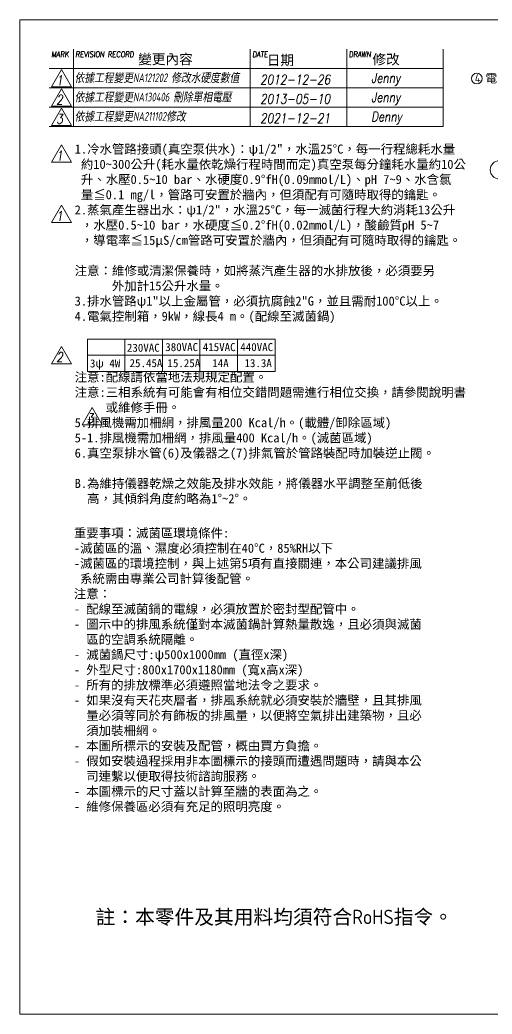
# Model space of a CAD drawing. Header units: millimetres. Extents: x -209246 to -196061, y -22838 to 2725.
# Drawn here: x -209246 to -204840, y -22838 to -13568 of the extents above; entities that cross this region are included whole.
import ezdxf

# ---------------------------------------------------------------- set-up
doc = ezdxf.new("R2010")
doc.units = ezdxf.units.MM
doc.header["$MEASUREMENT"] = 0
doc.layers.get('0').update_dxf_attribs({"lineweight": 25})
for name, color, linetype, lineweight in [('D', 3, 'Continuous', 13), ('F', 7, 'Continuous', 15), ('T', 4, 'Continuous', 15)]:
    doc.layers.add(name, color=color, linetype=linetype, lineweight=lineweight)
doc.styles.get("Standard").update_dxf_attribs({"font": 'KAIU.TTF'})
doc.styles.add('STU25', font='isocp2.shx')
doc.styles.add('Text', font='romans.shx', dxfattribs={"width": 0.8, "oblique": 10})

msp = doc.modelspace()

# ---------------------------------------------------------------- linework, layer by layer
at = {"layer": 'D'}
for p, q in [((-208615.174, -16545.599), (-206865.174, -16545.599)), ((-208615.174, -16545.599), (-208615.174, -16845.599)), ((-208265.174, -16545.599), (-208265.174, -16845.599)), ((-207915.174, -16545.599), (-207915.174, -16845.599)), ((-207565.174, -16545.599), (-207565.174, -16845.599)), ((-207215.174, -16545.599), (-207215.174, -16845.599)), ((-206865.174, -16545.599), (-206865.174, -16845.599)), ((-208615.174, -16695.599), (-206865.174, -16695.599)), ((-208615.174, -16845.599), (-206865.174, -16845.599))]:
    msp.add_line(p, q, dxfattribs=at)
for centre, radius in [((-204982.476, -14115.119), 50), ((-204772.15, -14966.097), 85)]:
    msp.add_circle(centre, radius, dxfattribs=at)
at = {"layer": 'F', "color": 7}
for p, q in [((-208746.489, -13842.174), (-208746.489, -14562.174)), ((-207096.339, -14562.174), (-207096.339, -13842.174)), ((-206196.339, -14562.174), (-206196.339, -13842.174)), ((-205296.339, -14562.174), (-205296.339, -13842.174)), ((-205296.339, -14022.174), (-208971.489, -14022.174)), ((-208971.489, -14202.174), (-205296.339, -14202.174)), ((-208971.489, -14382.174), (-205296.339, -14382.174)), ((-208971.489, -14562.174), (-205296.339, -14562.174))]:
    msp.add_line(p, q, dxfattribs=at)
at = {"layer": 'F'}
msp.add_line((-205296.339, -13842.174), (-205296.339, -14202.174), dxfattribs=at)
at = {"layer": 'F', "color": 6}
msp.add_lwpolyline([(-209245.51, -13568.153), (-209245.51, -22838.153), (-196060.51, -22838.153), (-196060.51, -13568.153)], close=True, dxfattribs=at)
msp.add_lwpolyline([(-209245.51, -13568.153), (-209245.51, -22838.153), (-196060.51, -22838.153), (-196060.51, -13568.153)], close=True, dxfattribs=at)
at = {"layer": 'F', "color": 7}
for points in [[(-208857.273, -14030.909), (-208950.764, -14192.84), (-208763.782, -14192.84)], [(-208857.273, -14210.909), (-208950.764, -14372.84), (-208763.782, -14372.84)], [(-208857.273, -14390.909), (-208950.764, -14552.84), (-208763.782, -14552.84)], [(-208857.273, -14733.494), (-208950.764, -14895.425), (-208763.782, -14895.425)], [(-208857.273, -15296.648), (-208950.764, -15458.579), (-208763.782, -15458.579)], [(-208857.273, -16612.336), (-208950.764, -16774.267), (-208763.782, -16774.267)], [(-208571.137, -17181.94), (-208664.627, -17343.871), (-208477.646, -17343.871)]]:
    msp.add_lwpolyline(points, close=True, dxfattribs=at)

# ---------------------------------------------------------------- texts
at = {"lineweight": -3}
for s, p in [('變更內容', (-208142.154, -13980.958)), ('日期', (-206941.993, -13989.858)), ('修改', (-205956.515, -13982.738))]:
    msp.add_text(s, height=93.4085, dxfattribs=at).set_placement(p)
at = {"insert": (-208539.196, -21864.726), "char_height": 135.00867, "attachment_point": 1, "style": 'STU25'}
msp.add_mtext('{\\f標楷體|b0|i0|c136|p65;註：本零件及其用料均須符合}RoHS{\\f標楷體|b0|i0|c136|p65;指令。}', dxfattribs=at)
at = {"layer": 'D', "color": 11, "attachment_point": 1}
for s, insert, char_height in [('{\\Fisocp2.shx;\\C3;4 \\f標楷體|b0|i0|c136|p65;電氣控制箱}', (-205001.124, -14072.632), 80), ('1.冷水管路接頭(真空泵供水)：{\\f細明體|b0|i0|c136|p48;ψ}1/2"，水溫25%%DC，每一行程總耗水量\\P 約10~300公升(耗水量依乾燥行程時間而定)真空泵每分鐘耗水量約10公\\P 升、水壓0.5~10 bar、水硬度0.9%%DfH(0.09mmol/L)、pH 7~9、水含氯\\P 量≦0.1 mg/l，管路可安置於牆內，但須配有可隨時取得的鑰匙。\\P2.蒸氣產生器出水：{\\f細明體|b0|i0|c136|p48;ψ}1/2"，水溫25%%DC，每一滅菌行程大約消耗13公升\\P ，水壓0.5~10 bar，水硬度≦0.2%%DfH(0.02mmol/L)，酸鹼質pH 5~7\\P ，導電率≦15μS/cm管路可安置於牆內，但須配有可隨時取得的鑰匙。\\P\\P注意：維修或清潔保養時，如將蒸汽產生器的水排放後，必須要另\\P      外加計15公升水量。\\P3.排水管路{\\f細明體|b0|i0|c136|p48;ψ}1"以上金屬管，必須抗腐蝕2"G，並且需耐100%%DC以上。 \\P4.電氣控制箱，9kW，線長4 m。(配線至滅菌鍋) \\P\\P\\P\\P注意:配線請依當地法規規定配置。\\P{\\fDFKai-SB|b0|i0|c136|p65;注意:三相系統有可能會有相位交錯問題需進行相位交換，請參閱說明書\\P     或維修手冊。}\\P5.排風機需加柵網，排風量200 Kcal/h。(載體/卸除區域)\\P5-1.排風機需加柵網，排風量400 Kcal/h。(滅菌區域)\\P6.真空泵排水管(6)及儀器之(7)排氣管於管路裝配時加裝逆止閥。\\P\\PB.為維持儀器乾燥之效能及排水效能，將儀器水平調整至前低後\\P  高，其傾斜角度約略為1%%D~2%%D。', (-208734.359, -14730.25), 85), ('重要事項：滅菌區環境條件:\\P-滅菌區的溫、濕度必須控制在40%%DC，85%RH以下\\P-滅菌區的環境控制，與上述第5項有直接關連，本公司建議排風\\P 系統需由專業公司計算後配管。\\P注意：\\P- 配線至滅菌鍋的電線，必須放置於密封型配管中。\\P- 圖示中的排風系統僅對本滅菌鍋計算熱量散逸，且必須與滅菌\\P  區的空調系統隔離。\\P- 滅菌鍋尺寸:{\\f細明體|b0|i0|c136|p48;ψ}500x1000mm (直徑x深)\\P- 外型尺寸:800x1700x1180mm (寬x高x深)\\P- 所有的排放標準必須遵照當地法令之要求。\\P- 如果沒有天花夾層者，排風系統就必須安裝於牆壁，且其排風\\P  量必須等同於有飾板的排風量，以便將空氣排出建築物，且必\\P  須加裝柵網。\\P- 本圖所標示的安裝及配管，概由買方負擔。\\P- 假如安裝過程採用非本圖標示的接頭而遭遇問題時，請與本公\\P  司連繫以便取得技術諮詢服務。\\P- 本圖標示的尺寸蓋以計算至牆的表面為之。\\P- 維修保養區必須有充足的照明亮度。', (-208741.732, -18309.78), 85)]:
    msp.add_mtext(s, dxfattribs=dict(at, insert=insert, char_height=char_height))
at = {"layer": 'D', "color": 11, "char_height": 75, "attachment_point": 1, "style": 'STU25'}
for s, insert in [('{\\f標楷體|b0|i0|c136|p65;230VAC}', (-208246.931, -16587.55)), ('{\\f標楷體|b0|i0|c136|p65;380VAC}', (-207889.048, -16581.364)), ('{\\f標楷體|b0|i0|c136|p65;415VAC}', (-207539.048, -16581.364)), ('{\\f標楷體|b0|i0|c136|p65;440VAC}', (-207189.048, -16581.364)), ('{\\f標楷體|b0|i0|c136|p65;3ψ 4W}', (-208591.366, -16733.589)), ('{\\f標楷體|b0|i0|c136|p65;25.45A}', (-208221.988, -16730.919)), ('{\\f標楷體|b0|i0|c136|p65;15.25A}', (-207868.879, -16730.919)), ('{\\f標楷體|b0|i0|c136|p65;14A}', (-207450.377, -16730.919)), ('{\\f標楷體|b0|i0|c136|p65;13.3A}', (-207150.131, -16730.919))]:
    msp.add_mtext(s, dxfattribs=dict(at, insert=insert))
at = {"layer": 'F', "color": 1, "lineweight": 15, "style": 'Text', "oblique": 5, "width": 0.8}
for s, p in [('MARK', (-208951.587, -13916.474)), ('REVISION RECORD', (-208726.587, -13916.474)), ('DATE', (-207076.437, -13916.474)), ('DRAWN', (-206176.437, -13916.474))]:
    msp.add_text(s, height=54, dxfattribs=at).set_placement(p)
at = {"layer": 'T', "lineweight": 20, "style": 'Text', "oblique": 10, "width": 0.8}
for s, p in [('1', (-208906.21, -14176.367)), ('2012-12-26', (-207004.116, -14169.951)), ('Jenny', (-205967.658, -14154.151)), ('2', (-208906.21, -14356.367)), ('2013-05-10', (-207004.116, -14349.951)), ('Jenny', (-205967.658, -14334.151)), ('3', (-208906.21, -14536.367)), ('2021-12-21', (-207004.116, -14529.951)), ('Denny', (-205967.658, -14514.151)), ('1', (-208906.21, -14878.952)), ('1', (-208906.21, -15442.106)), ('2', (-208906.21, -16757.794)), ('3', (-208620.074, -17327.398))]:
    msp.add_text(s, height=90, dxfattribs=at).set_placement(p)
at = {"layer": 'T', "linetype": 'Continuous', "lineweight": 20, "char_height": 80.9991, "attachment_point": 1, "style": 'Text'}
for s, insert in [('{\\fDFKai-SB|b0|i0|c136|p65;依據工程變更\\Fisocp2.shx;NA121202 \\fDFKai-SB|b0|i0|c136|p65;修改水硬度數值}', (-208733.91, -14067.334)), ('{\\fDFKai-SB|b0|i0|c136|p65;依據工程變更\\Fisocp2.shx;NA130406 \\fDFKai-SB|b0|i0|c136|p65;刪除單相電壓}', (-208733.91, -14247.334)), ('{\\fDFKai-SB|b0|i0|c136|p65;依據工程變更\\Fisocp2.shx|c136;NA211102\\fDFKai-SB|b0|i0|c136|p65;修改}', (-208733.91, -14427.334))]:
    msp.add_mtext(s, dxfattribs=dict(at, insert=insert))

doc.saveas('drawing.dxf')
